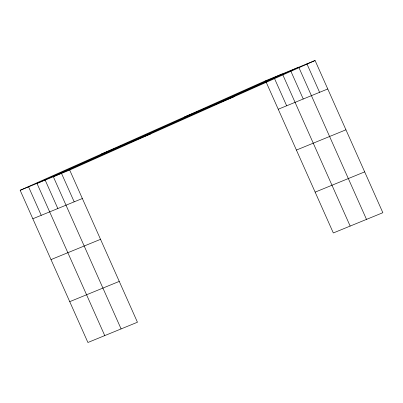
<?xml version="1.0" encoding="UTF-8"?>
<svg xmlns="http://www.w3.org/2000/svg" width="403" height="403" viewBox="0 0 403 403"><rect width="100%" height="100%" fill="white"/><g stroke="black" fill="none" stroke-linecap="round" stroke-linejoin="round"><path stroke-width="0.6" d="M20.15 190.297L69.679 170.036L137.443 322.234L87.909 342.49L20.15 190.297L265.557 80.766L315.091 60.51L382.85 212.703L333.321 232.964L265.557 80.766M69.679 170.036L315.091 60.51M184.574 116.91L234.103 96.655M101.133 154.153L150.667 133.892M278.231 109.233L327.765 88.977M32.824 218.764L82.353 198.503M296.412 150.067L345.94 129.806M51.005 259.592L100.533 239.332M315.141 192.135L364.67 171.874M69.734 301.661L119.263 281.4M306.915 63.85L319.589 92.317M366.503 219.393L298.744 67.195L53.337 176.721L121.096 328.919M290.573 70.54L303.247 99.007M350.162 226.078L282.397 73.88L36.99 183.405L104.75 335.603M273.98 77.326L286.654 105.793M61.508 173.381L74.182 201.848M45.161 180.065L57.836 208.532M28.568 186.851L41.242 215.318"/></g></svg>
